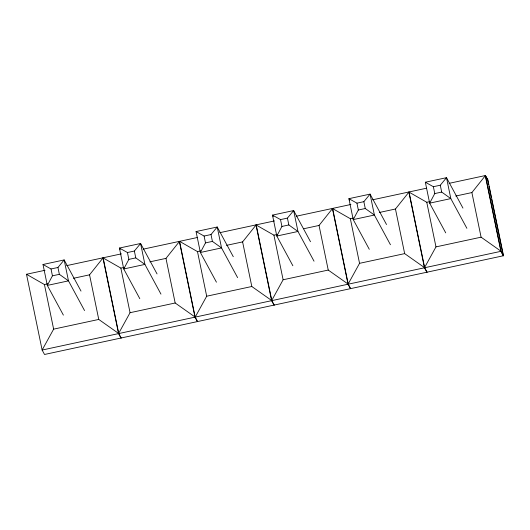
<?xml version="1.0" encoding="UTF-8"?>
<svg xmlns="http://www.w3.org/2000/svg" width="530" height="530" viewBox="0 0 530 530"><rect width="100%" height="100%" fill="white"/><g stroke="black" fill="none" stroke-linecap="round" stroke-linejoin="round"><path stroke-width="0.79" d="M84.542 310.567L68.483 280.86L47.316 285.412L43.003 264.49L51.019 268.975L52.437 275.819L47.316 285.412L63.381 315.118M160.968 294.123L144.909 264.417L123.742 268.968L119.429 248.047L127.445 252.532L128.863 259.375L123.742 268.968L139.807 298.675M237.606 277.634L221.54 247.927L200.38 252.485L196.06 231.557L204.083 236.042L205.494 242.886L200.38 252.485L216.439 282.192M314.032 261.191L297.966 231.484L276.806 236.042L272.486 215.114L280.509 219.599L281.92 226.442L276.806 236.042L292.865 265.749M390.458 244.747L374.392 215.041L353.232 219.599L348.912 198.671L356.935 203.156L358.346 210.006L353.232 219.599L369.291 249.305M466.884 228.311L450.818 198.604L429.658 203.156L425.338 182.227L433.361 186.712L434.772 193.563L429.658 203.156L445.717 232.862M503.5 255.732L501.102 251.293L42.128 350.045L26.5 274.268L44.434 284.537L53.636 329.143L42.128 350.045L44.527 354.477L503.5 255.732L487.872 179.955L485.473 175.523L449.062 183.353M118.554 333.602L130.062 312.7L120.86 268.094L102.926 257.825L118.554 333.602L120.953 338.034M149.864 261.853L165.976 258.388L179.564 241.335L197.491 251.604L206.693 296.21L195.192 317.112L197.591 321.544M271.618 300.669L283.119 279.767L273.917 235.161L255.983 224.899L271.618 300.669L274.017 305.101M348.044 284.226L359.545 263.331L350.343 218.718L332.409 208.456L348.044 284.226L350.436 288.665M424.464 267.782L435.971 246.887L426.769 202.274L408.835 192.012L424.464 267.782L426.862 272.221M73.438 278.296L89.55 274.831L103.138 257.779L118.766 333.555L121.165 337.988M226.495 245.363L242.607 241.899L256.195 224.852L271.824 300.623L274.222 305.061M303.73 228.748L319.034 225.455L332.621 208.409L348.25 284.179L350.648 288.618M379.348 212.477L395.459 209.012L409.047 191.966L424.676 267.736L427.074 272.175M471.885 192.569L485.473 175.523L501.102 251.293L481.088 237.175L471.885 192.569L455.774 196.034M51.019 268.975L57.942 267.484L64.163 259.938L81.01 291.089M127.445 252.532L134.368 251.041L140.589 243.495L157.046 273.924M204.083 236.042L211.006 234.552L217.227 227.006L233.286 256.712M280.509 219.599L287.432 218.108L293.653 210.562L310.5 241.72M356.935 203.156L363.858 201.672L370.079 194.119L386.529 224.548M433.361 186.712L440.284 185.228L446.505 177.676L462.955 208.105M43.003 264.49L64.163 259.938L68.483 280.86L59.36 274.328L57.942 267.484M196.06 231.557L217.227 227.006L221.54 247.927L212.417 241.402L211.006 234.552M425.338 182.227L446.505 177.676L450.818 198.604L441.695 192.072L440.284 185.228M26.5 274.268L45.004 270.287M66.727 265.616L121.43 253.844M143.146 249.173L197.259 237.533M219.784 232.683L274.487 220.917M296.21 216.24L350.913 204.474M372.636 199.797L426.537 188.203M503.288 255.778L500.89 251.339L485.261 175.569L487.872 179.955M52.437 275.819L59.36 274.328M128.863 259.375L135.779 257.885L144.909 264.417L140.589 243.495L119.429 248.047L120.211 249.498M205.494 242.886L212.417 241.402M281.92 226.442L288.843 224.958L297.966 231.484L293.653 210.562L272.486 215.114L273.275 216.565M358.346 210.006L365.269 208.515L374.392 215.041L370.079 194.119L348.912 198.671L349.701 200.121M434.772 193.563L441.695 192.072M44.434 284.537L47.654 283.841M120.86 268.094L124.08 267.398M197.491 251.604L200.718 250.909M273.917 235.161L277.144 234.465M350.343 218.718L353.57 218.029M426.769 202.274L429.187 201.758M53.636 329.143L98.752 319.438L118.766 333.555M130.062 312.7L175.172 302.994L195.192 317.112L179.564 241.335M206.693 296.21L251.81 286.505L271.824 300.623M283.119 279.767L328.236 270.061L348.25 284.179M359.545 263.331L404.662 253.618L424.676 267.736M435.971 246.887L481.088 237.175M197.379 321.591L194.98 317.159L179.352 241.382M487.66 180.001L488.66 184.838M488.991 186.447L491.317 197.736M491.648 199.346L503.122 254.97M395.459 209.012L404.662 253.618M363.858 201.672L365.269 208.515M319.034 225.455L328.236 270.061M287.432 218.108L288.843 224.958M242.607 241.899L251.81 286.505M165.976 258.388L175.172 302.994M134.368 251.041L135.779 257.885M89.55 274.831L98.752 319.438"/></g></svg>
